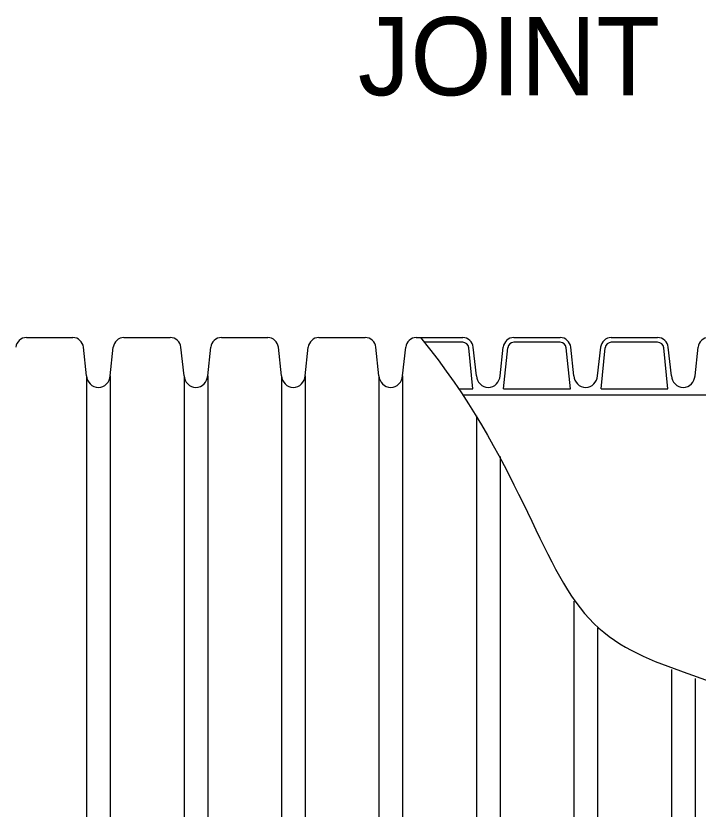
# Model space of a CAD drawing. Extents: x -894 to 866, y -472 to 714.
# Drawn here: x -17.7 to 43.4, y 509.1 to 580.1 of the extents above; entities that cross this region are included whole.
import ezdxf

# ---------------------------------------------------------------- set-up
doc = ezdxf.new("R2010")
doc.units = 0
doc.layers.add('57 Undefined', color=7, linetype='Continuous')
doc.layers.add('60 Nongeo Data', color=7, linetype='Continuous')

msp = doc.modelspace()

# ---------------------------------------------------------------- linework, layer by layer
at = {"layer": '57 Undefined'}
msp.add_open_spline([(18.544, 551.308), (27.339, 540.504), (30.985, 521.385), (52.234, 521.385), (66.084, 497.444), (83.772, 508.073), (109.132, 499.109)], degree=3, dxfattribs=at)
at = {"layer": '60 Nongeo Data'}
for p, q in [((-16.707, 551.308), (-12.556, 551.308)), ((-7.991, 551.308), (-3.84, 551.308)), ((0.726, 551.308), (4.877, 551.308)), ((9.442, 551.308), (13.593, 551.308)), ((18.159, 551.308), (22.31, 551.308)), ((18.159, 551.308), (22.31, 551.308)), ((18.159, 551.308), (22.31, 551.308)), ((26.875, 551.308), (31.026, 551.308)), ((26.875, 551.308), (31.026, 551.308)), ((26.875, 551.308), (31.026, 551.308)), ((35.592, 551.308), (39.743, 551.308)), ((35.592, 551.308), (39.743, 551.308)), ((22.31, 550.877), (18.892, 550.877)), ((31.026, 550.877), (26.875, 550.877)), ((39.743, 550.877), (35.592, 550.877)), ((-11.332, 547.886), (-11.61, 550.444)), ((-9.215, 547.886), (-8.937, 550.444)), ((-2.615, 547.886), (-2.893, 550.444)), ((-0.498, 547.886), (-0.22, 550.444)), ((6.101, 547.886), (5.823, 550.444)), ((8.218, 547.886), (8.496, 550.444)), ((14.818, 547.886), (14.539, 550.444)), ((14.818, 547.886), (14.539, 550.444)), ((14.818, 547.886), (14.539, 550.444)), ((16.934, 547.886), (17.213, 550.444)), ((16.934, 547.886), (17.213, 550.444)), ((16.934, 547.886), (17.213, 550.444)), ((23.218, 546.706), (22.849, 550.396)), ((23.534, 547.886), (23.256, 550.444)), ((23.534, 547.886), (23.256, 550.444)), ((23.534, 547.886), (23.256, 550.444)), ((25.651, 547.886), (25.929, 550.444)), ((25.651, 547.886), (25.929, 550.444)), ((25.651, 547.886), (25.929, 550.444)), ((25.967, 546.706), (26.336, 550.396)), ((31.935, 546.706), (31.565, 550.396)), ((32.251, 547.886), (31.972, 550.444)), ((32.251, 547.886), (31.972, 550.444)), ((32.251, 547.886), (31.972, 550.444)), ((34.367, 547.886), (34.646, 550.444)), ((34.367, 547.886), (34.646, 550.444)), ((34.367, 547.886), (34.646, 550.444)), ((34.683, 546.706), (35.053, 550.396)), ((40.651, 546.706), (40.281, 550.396)), ((40.967, 547.886), (40.689, 550.444)), ((40.967, 547.886), (40.689, 550.444)), ((43.084, 547.886), (43.362, 550.444)), ((43.084, 547.886), (43.362, 550.444)), ((-11.332, 547.886), (-11.332, 431.621)), ((-9.215, 547.886), (-9.215, 431.621)), ((-2.615, 547.886), (-2.615, 431.621)), ((-0.498, 547.886), (-0.498, 431.621)), ((6.101, 547.886), (6.101, 431.621)), ((8.218, 547.886), (8.218, 431.621)), ((14.818, 547.886), (14.818, 431.621)), ((16.934, 547.886), (16.934, 431.621)), ((21.98, 546.706), (23.218, 546.706)), ((25.967, 546.706), (31.935, 546.706)), ((34.683, 546.706), (40.651, 546.706)), ((22.344, 546.166), (129.19, 546.166)), ((23.534, 544.315), (23.534, 431.621)), ((25.651, 540.652), (25.651, 431.621)), ((32.251, 527.713), (32.251, 431.621)), ((34.367, 525.345), (34.367, 431.621)), ((40.967, 521.621), (40.967, 431.621)), ((43.084, 520.803), (43.084, 431.621))]:
    msp.add_line(p, q, dxfattribs=at)
for centre, major_axis, start_param, end_param in [((-16.685, 550.338), (-0.975, 0), 4.735407, 6.17345), ((-12.579, 550.338), (-0.975, 0), 3.251328, 4.689371), ((-7.968, 550.338), (-0.975, 0), 4.735407, 6.17345), ((-3.862, 550.338), (-0.975, 0), 3.251328, 4.689371), ((0.748, 550.338), (-0.975, 0), 4.735407, 6.17345), ((4.854, 550.338), (-0.975, 0), 3.251328, 4.689371), ((9.465, 550.338), (-0.975, 0), 4.735407, 6.17345), ((13.571, 550.338), (-0.975, 0), 3.251328, 4.689371), ((18.181, 550.338), (-0.975, 0), 4.735407, 6.17345), ((18.181, 550.338), (-0.975, 0), 4.735407, 6.17345), ((18.181, 550.338), (-0.975, 0), 4.735407, 6.17345), ((22.287, 550.338), (-0.975, 0), 3.251328, 4.689371), ((22.287, 550.338), (-0.975, 0), 3.251328, 4.689371), ((22.287, 550.338), (-0.975, 0), 3.251328, 4.689371), ((26.898, 550.338), (-0.975, 0), 4.735407, 6.17345), ((26.898, 550.338), (-0.975, 0), 4.735407, 6.17345), ((26.898, 550.338), (-0.975, 0), 4.735407, 6.17345), ((31.004, 550.338), (-0.975, 0), 3.251328, 4.689371), ((31.004, 550.338), (-0.975, 0), 3.251328, 4.689371), ((31.004, 550.338), (-0.975, 0), 3.251328, 4.689371), ((35.614, 550.338), (-0.975, 0), 4.735407, 6.17345), ((35.614, 550.338), (-0.975, 0), 4.735407, 6.17345), ((35.614, 550.338), (-0.975, 0), 4.735407, 6.17345), ((39.72, 550.338), (-0.975, 0), 3.251328, 4.689371), ((39.72, 550.338), (-0.975, 0), 3.251328, 4.689371), ((44.331, 550.338), (-0.975, 0), 4.735407, 6.17345), ((22.31, 550.337), (-0.542, 0), 3.251328, 4.712389), ((26.875, 550.337), (-0.542, 0), 4.712389, 6.17345), ((31.026, 550.337), (-0.542, 0), 3.251328, 4.712389), ((35.592, 550.337), (-0.542, 0), 4.712389, 6.17345), ((39.743, 550.337), (-0.542, 0), 3.251328, 4.712389), ((-10.204, 547.95), (-1.129, 0), 0.05744, 1.50957), ((-10.342, 547.95), (1.129, 0), 4.773615, 6.225745), ((-1.488, 547.95), (-1.129, 0), 0.05744, 1.50957), ((-1.626, 547.95), (1.129, 0), 4.773615, 6.225745), ((7.229, 547.95), (-1.129, 0), 0.05744, 1.50957), ((7.09, 547.95), (1.129, 0), 4.773615, 6.225745), ((15.945, 547.95), (-1.129, 0), 0.05744, 1.50957), ((15.945, 547.95), (-1.129, 0), 0.05744, 1.50957), ((15.945, 547.95), (-1.129, 0), 0.05744, 1.50957), ((15.807, 547.95), (1.129, 0), 4.773615, 6.225745), ((15.807, 547.95), (1.129, 0), 4.773615, 6.225745), ((15.807, 547.95), (1.129, 0), 4.773615, 6.225745), ((24.662, 547.95), (-1.129, 0), 0.05744, 1.50957), ((24.662, 547.95), (-1.129, 0), 0.05744, 1.50957), ((24.662, 547.95), (-1.129, 0), 0.05744, 1.50957), ((24.523, 547.95), (1.129, 0), 4.773615, 6.225745), ((24.523, 547.95), (1.129, 0), 4.773615, 6.225745), ((24.523, 547.95), (1.129, 0), 4.773615, 6.225745), ((33.378, 547.95), (-1.129, 0), 0.05744, 1.50957), ((33.378, 547.95), (-1.129, 0), 0.05744, 1.50957), ((33.378, 547.95), (-1.129, 0), 0.05744, 1.50957), ((33.24, 547.95), (1.129, 0), 4.773615, 6.225745), ((33.24, 547.95), (1.129, 0), 4.773615, 6.225745), ((33.24, 547.95), (1.129, 0), 4.773615, 6.225745), ((42.095, 547.95), (-1.129, 0), 0.05744, 1.50957), ((42.095, 547.95), (-1.129, 0), 0.05744, 1.50957), ((41.956, 547.95), (1.129, 0), 4.773615, 6.225745), ((41.956, 547.95), (1.129, 0), 4.773615, 6.225745)]:
    msp.add_ellipse(centre, major_axis=major_axis, ratio=0.996016, start_param=start_param, end_param=end_param, dxfattribs=at)

# ---------------------------------------------------------------- texts
at = {"layer": '57 Undefined'}
msp.add_text('JOINT', height=7, dxfattribs=at).set_placement((12.932, 572.971))

doc.saveas('drawing.dxf')
